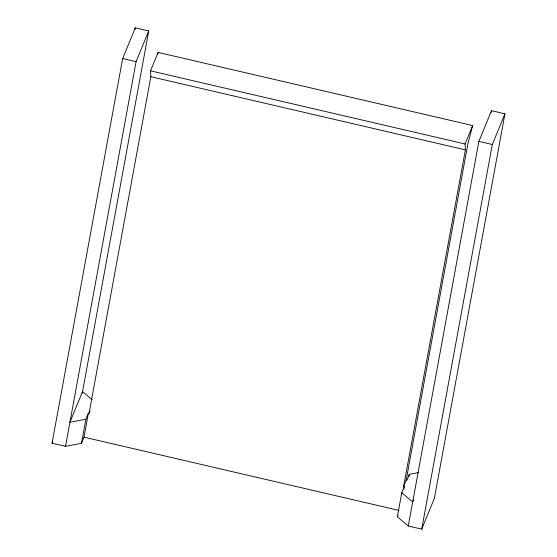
<?xml version="1.0" encoding="UTF-8"?>
<svg xmlns="http://www.w3.org/2000/svg" width="557" height="557" viewBox="0 0 557 557"><rect width="100%" height="100%" fill="white"/><g stroke="black" fill="none" stroke-linecap="round" stroke-linejoin="round"><path stroke-width="0.84" d="M90.025 410.975L89.078 413.28L88.41 413.12L83.996 437.161L81.468 443.302L65.503 446.31L52.059 443.184L122.658 58.541L135.281 27.85L148.726 30.976L82.241 393.242M134.968 29.563L135.281 27.85M65.503 446.31L136.096 61.667L148.726 30.976M81.468 443.302L85.882 419.261L88.41 413.12M89.078 413.28L150.85 76.713L150.529 70.83L158.111 52.414L472.649 125.562L467.922 143.72L406.15 480.287L403.623 486.428L404.291 486.581L403.839 489.067M408.274 526.024L478.867 141.381L491.497 110.69L504.941 113.816L434.342 498.459L421.719 529.15L408.274 526.024L397.357 516.757L401.771 492.722L404.291 486.581M403.623 486.428L465.394 149.861L465.074 143.978L472.649 125.562M408.887 476.792L409.346 474.306L418.592 472.559M491.183 112.396L491.497 110.69M421.719 529.15L492.311 144.507L504.941 113.816M157.68 54.064L158.111 52.414M52.059 443.184L52.706 441.61M409.346 474.306L406.819 480.44L406.15 480.287M397.357 516.757L397.99 515.225M413.656 499.622L412.688 501.982L401.771 492.722M85.882 419.261L69.917 422.269L82.54 391.578L92.177 399.752M122.658 58.541L136.096 61.667M478.867 141.381L492.311 144.507M150.529 70.83L465.074 143.978M150.85 76.713L465.394 149.861M83.996 437.161L399.035 510.428"/></g></svg>
